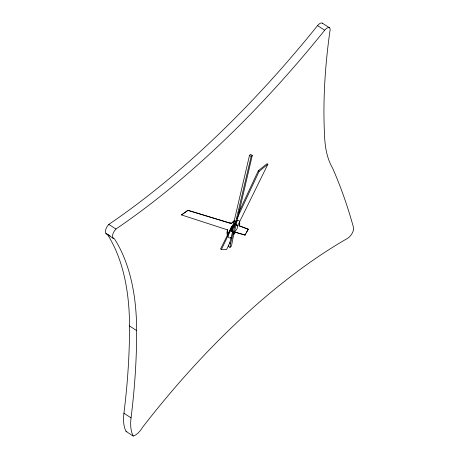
<?xml version="1.0" encoding="UTF-8"?>
<svg xmlns="http://www.w3.org/2000/svg" width="459" height="459" viewBox="0 0 459 459"><rect width="100%" height="100%" fill="white"/><g stroke="black" fill="none" stroke-linecap="round" stroke-linejoin="round"><path stroke-width="0.69" d="M227.251 235.628A6.65 3.012 -57.1 0 1 227.239 235.042L226.953 232.702L227.412 229.781L227.446 235.174L233.929 222.999L234.532 220.636L231.388 223.585L187.811 210.297L181.517 214.927L188.024 210.429M239.546 224.767L239.397 221.668L239.822 223.298L239.162 225.834L248.376 229.259L245.112 235.083L235.283 232.231L245.112 235.083M228.513 245.026L228.312 246.322L229.988 247.407L231.468 246.018L233.161 237.366L252.278 155.44L250.597 154.356L249.489 155.394L233.872 222.276M229.988 247.407L230.602 243.517L251.165 156.479L252.278 155.44M233.43 232.128L232.661 231.927C231.525 229.833 233.419 227.354 234.899 225.908L233.78 225.185M221.381 249.558L226.568 249.639L229.758 242.972L232.593 231.588A4.016 1.819 -57.1 0 1 232.495 227.211L234.061 225.369L234.56 223.407L228.077 235.582L221.381 249.558L220.544 249.013L231.824 226.425L233.505 227.509M239.162 225.834L239.374 225.294M238.571 212.89L258.308 170.748L267.04 163.697L267.884 164.242L237.51 226.023M236.982 218.622L259.146 171.293L267.884 164.242M233.539 234.279L235.065 231.107M236.913 221.106L235.398 223.952L233.723 222.867M244.905 234.945L245.559 233.78M246.208 232.615L247.843 229.707M231.824 226.425L231.657 226.666L233.333 227.75M235.995 221.588L234.319 220.504L231.181 223.453L187.811 210.297M233.379 234.251L234.807 232.736M233.591 234.388L235.49 232.363M234.417 231.887C236.259 230.401 238.192 227.825 237.378 225.369L235.909 224.342M235.983 225.082L237.028 225.065M181.517 214.927L227.624 229.913M238.95 225.696L248.376 229.259M322.304 23.139L329.436 27.752M107.182 234.004A6.805 3.081 -57.1 0 1 105.444 230.774A6.805 3.081 -57.1 0 1 108.806 224.405A608.944 275.882 -57.1 0 0 317.565 25.606L324.691 30.225A5.973 2.708 -57.1 0 1 328.942 27.563A5.973 2.708 -57.1 0 1 329.912 31.109A688.058 311.724 -57.1 0 0 324.743 138.974A163.72 74.174 -57.1 0 0 332.54 168.023A1230.533 557.49 -57.1 0 1 353.608 227.871A7.333 3.322 -57.1 0 1 347.641 238.307A475.392 215.374 -57.1 0 0 142.646 427.203A12.508 5.669 -57.1 0 1 133.225 436.05L126.099 431.437A58.758 26.622 -57.1 0 1 123.93 413.249A842.081 381.504 -57.1 0 0 129.524 325.959A409.244 185.407 -57.1 0 0 107.544 234.572M249.489 155.394L251.165 156.479M258.308 170.748L259.146 171.293M236.259 224.64L237.378 225.369M235.433 224.244L236.551 224.973M229.993 222.684L231.388 223.585M233.229 225.713L234.342 226.436M232.139 225.971L233.815 227.062M232.925 228.484L231.25 227.4L230.929 228.134L232.604 229.219M230.711 228.846L232.386 229.93M231.164 229.861L232.283 230.584M231.175 230.429L232.294 231.152M231.302 230.883L232.42 231.606M231.543 231.204L233.006 232.105M230.9 237.378L232.019 238.106M227.239 235.042L228.077 235.582A6.65 3.012 -57.1 0 0 231.181 237.561M229.483 242.788L230.602 243.517M108.806 224.405L115.938 229.024A608.944 275.882 -57.1 0 0 324.691 30.225M107.773 234.388L110.154 235.926M112.53 237.464L113.717 238.232M106.035 233.665L113.161 238.278M129.524 325.959L136.65 330.572A842.081 381.504 -57.1 0 1 131.056 417.862A58.758 26.622 -57.1 0 0 133.225 436.05M123.93 413.249L131.056 417.862M115.938 229.024A6.805 3.081 -57.1 0 0 112.575 235.387A6.805 3.081 -57.1 0 0 114.308 238.617A409.244 185.407 -57.1 0 1 136.65 330.572M126.856 431.185A12.508 5.669 -57.1 0 1 126.099 431.437M317.565 25.606A5.973 2.708 -57.1 0 1 322.677 23.512M236.483 220.423A9.731 4.406 -57.1 0 1 239.65 221.577M235.714 224.428A4.246 1.922 -57.1 0 1 236.741 225.312"/></g></svg>
